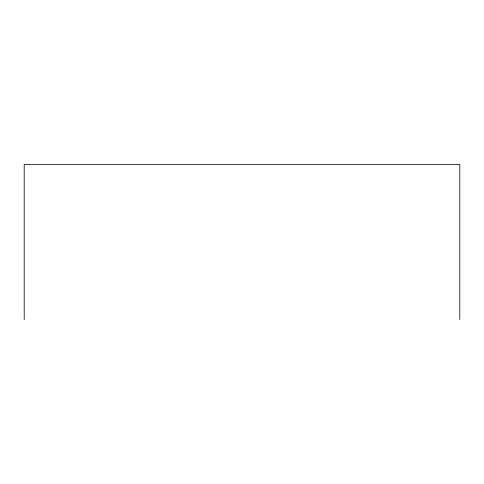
<?xml version="1.0" encoding="UTF-8"?>
<svg xmlns="http://www.w3.org/2000/svg" width="484" height="484" viewBox="0 0 484 484"><rect width="100%" height="100%" fill="white"/><g stroke="black" fill="none" stroke-linecap="round" stroke-linejoin="round"><path stroke-width="0.73" d="M459.8 319.567L459.8 164.433L24.2 164.433L24.2 319.567"/></g></svg>
